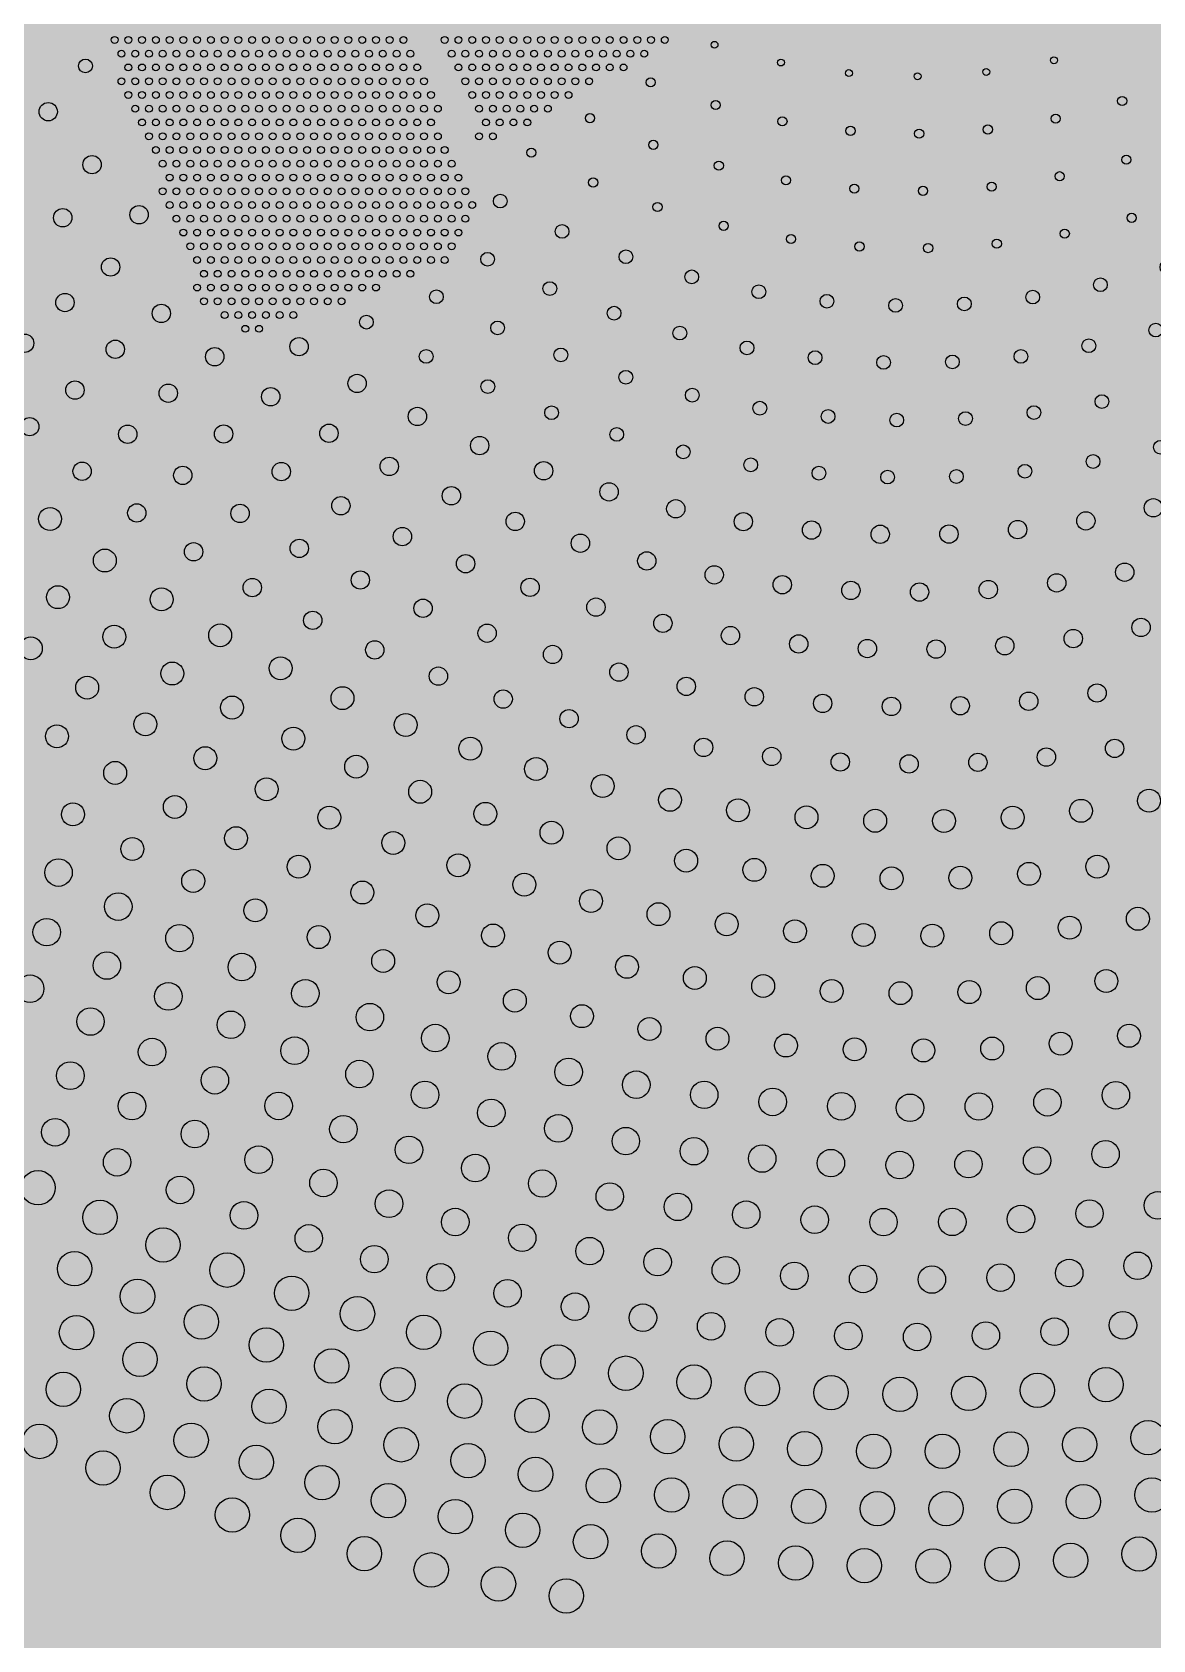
# Model space of a CAD drawing. Header units: metres. Extents: x 6 to 601, y -20 to 118.
# Drawn here: x 61.214 to 62.192, y 91.166 to 92.569 of the extents above; entities that cross this region are included whole.
import ezdxf

# ---------------------------------------------------------------- set-up
doc = ezdxf.new("R2010")
doc.units = ezdxf.units.M
doc.header["$MEASUREMENT"] = 0

# ---------------------------------------------------------------- blocks, each defined once
blk = doc.blocks.new('*U1152')
blk.add_circle((0, 0), 0.01)
blk = doc.blocks.new('*U1153')
at = {"color": 0, "linetype": 'ByBlock', "lineweight": -2, "transparency": 16777216}
for p, rotation in [((66.3017, 82.1653), 321.3418442553979), ((66.3495, 82.129), 324.197131937637), ((66.399, 82.0951), 327.0524196198754), ((66.4501, 82.0638), 329.9077073021141), ((66.5028, 82.035), 332.7629949843528), ((66.5568, 82.0089), 335.6182826665913), ((66.612, 81.9855), 338.4735703488298), ((66.6684, 81.9649), 341.3288580310684), ((66.7257, 81.9471), 344.1841457133071), ((66.7838, 81.9322), 347.039433395546), ((66.8426, 81.9202), 349.8947210777845), ((67.2604, 81.9194), 9.881734853455248), ((66.9019, 81.9111), 352.7500087600231), ((66.9616, 81.905), 355.6052964422619), ((67.0215, 81.9019), 358.4605841245007), ((67.0815, 81.9018), 1.315871806739016), ((67.1414, 81.9047), 4.171159488977735), ((67.2011, 81.9106), 7.02644717121655)]:
    blk.add_blockref('*U1152', p, dxfattribs=dict(at, rotation=rotation))
blk = doc.blocks.new('*U1148')
blk.add_circle((0, 0), 0.008)
blk = doc.blocks.new('*U1149')
at = {"color": 0, "linetype": 'ByBlock', "lineweight": -2, "transparency": 16777216}
for p, rotation in [((66.284, 82.2458), 318.158226041522), ((66.3297, 82.2069), 321.137227097485), ((66.3774, 82.1705), 324.1162281534479), ((66.4269, 82.1366), 327.0952292094108), ((66.4781, 82.1054), 330.0742302653737), ((66.5309, 82.0768), 333.0532313213367), ((66.585, 82.051), 336.0322323772997), ((66.6405, 82.0281), 339.0112334332626), ((66.697, 82.0081), 341.9902344892257), ((66.7545, 81.991), 344.9692355451886), ((66.8129, 81.9769), 347.9482366011515), ((66.8718, 81.9659), 350.9272376571144), ((66.9313, 81.958), 353.9062387130775), ((67.1709, 81.9575), 5.822242936929459), ((67.2304, 81.9651), 8.801243992892337), ((66.9911, 81.9532), 356.8852397690405), ((67.0511, 81.9515), 359.8642408250041), ((67.1111, 81.9529), 2.843241880966596)]:
    blk.add_blockref('*U1148', p, dxfattribs=dict(at, rotation=rotation))
blk = doc.blocks.new('*U1137')
blk.add_circle((0, 0), 0.008)
blk = doc.blocks.new('*U1138')
at = {"color": 0, "linetype": 'ByBlock', "lineweight": -2, "transparency": 16777216}
for p, rotation in [((66.2795, 82.3186), 315.4636443436713), ((66.3234, 82.2777), 318.5775647645634), ((66.3695, 82.2392), 321.6914851854552), ((66.4175, 82.2033), 324.8054056063472), ((66.4675, 82.1701), 327.9193260272392), ((66.5191, 82.1396), 331.0332464481314), ((66.5724, 82.112), 334.1471668690234), ((66.6271, 82.0873), 337.2610872899154), ((66.683, 82.0656), 340.3750077108073), ((66.7401, 82.047), 343.4889281316991), ((66.798, 82.0316), 346.6028485525912), ((66.8567, 82.0192), 349.7167689734833), ((67.2151, 82.0134), 8.400291498835259), ((66.916, 82.0101), 352.8306893943753), ((66.9757, 82.0043), 355.9446098152675), ((67.0357, 82.0017), 359.0585302361602), ((67.0957, 82.0023), 2.172450657051518), ((67.1555, 82.0062), 5.286371077943246)]:
    blk.add_blockref('*U1137', p, dxfattribs=dict(at, rotation=rotation))
blk = doc.blocks.new('*U1150')
blk.add_circle((0, 0), 0.008)
blk = doc.blocks.new('*U1151')
at = {"color": 0, "linetype": 'ByBlock', "lineweight": -2, "transparency": 16777216}
for p, rotation in [((66.3147, 82.3541), 315.4722963458858), ((66.3586, 82.3133), 318.7339369138296), ((66.4048, 82.275), 321.9955774817733), ((66.4531, 82.2394), 325.2572180497168), ((66.5034, 82.2066), 328.5188586176601), ((66.5554, 82.1768), 331.7804991856034), ((66.6091, 82.1499), 335.042139753547), ((66.6642, 82.1262), 338.3037803214904), ((66.7205, 82.1056), 341.5654208894341), ((66.7779, 82.0883), 344.8270614573779), ((66.8363, 82.0742), 348.0887020253215), ((67.2535, 82.0706), 10.92018600092701), ((66.8953, 82.0635), 351.3503425932652), ((66.9548, 82.0562), 354.6119831612089), ((67.1943, 82.0609), 7.658545432983378), ((67.0147, 82.0522), 357.8736237291528), ((67.0747, 82.0517), 1.13526429709624), ((67.1346, 82.0546), 4.396904865039885)]:
    blk.add_blockref('*U1150', p, dxfattribs=dict(at, rotation=rotation))
blk = doc.blocks.new('*U1174')
blk.add_circle((0, 0), 0.008)
blk = doc.blocks.new('*U1175')
at = {"color": 0, "linetype": 'ByBlock', "lineweight": -2, "transparency": 16777216}
for p, rotation in [((66.3128, 82.4281), 312.4302284460002), ((66.3545, 82.3851), 315.8543024236416), ((66.3988, 82.3446), 319.278376401283), ((66.4454, 82.3068), 322.7024503789243), ((66.4942, 82.2719), 326.1265243565657), ((66.545, 82.24), 329.5505983342072), ((66.5976, 82.2111), 332.9746723118483), ((66.6518, 82.1855), 336.3987462894895), ((66.7075, 82.1631), 339.8228202671308), ((66.7644, 82.1441), 343.2468942447719), ((66.8223, 82.1286), 346.6709682224131), ((66.8811, 82.1165), 350.0950422000544), ((67.2392, 82.1188), 10.63948606590143), ((66.9405, 82.1079), 353.5191161776956), ((67.0003, 82.1029), 356.9431901553368), ((67.0602, 82.1015), 0.3672641329768738), ((67.1202, 82.1037), 3.791338110618899), ((67.1799, 82.1095), 7.21541208826019)]:
    blk.add_blockref('*U1174', p, dxfattribs=dict(at, rotation=rotation))
blk = doc.blocks.new('*U1122')
blk.add_circle((0, 0), 0.008)
blk = doc.blocks.new('*U1123')
at = {"color": 0, "linetype": 'ByBlock', "lineweight": -2, "transparency": 16777216}
for p, rotation in [((66.5189, 82.3156), 325.8933813332081), ((66.5696, 82.2835), 329.4969154059145), ((67.5417, 82.2857), 30.75699464192241), ((66.6222, 82.2547), 333.1004494786209), ((67.4892, 82.2567), 27.15346056921602), ((66.6765, 82.2293), 336.7039835513274), ((67.435, 82.231), 23.54992649650955), ((67.3793, 82.2087), 19.94639242380318), ((66.7323, 82.2073), 340.3075176240338), ((66.7894, 82.1889), 343.9110516967401), ((67.3223, 82.1901), 16.3428583510969), ((66.8476, 82.1741), 347.5145857694463), ((67.2642, 82.175), 12.73932427839062), ((66.9065, 82.1629), 351.1181198421526), ((66.966, 82.1556), 354.721653914859), ((67.1458, 82.156), 5.532256132977938), ((67.2053, 82.1636), 9.135790205684337), ((67.0259, 82.1519), 358.3251879875652), ((67.0859, 82.1521), 1.928722060271409)]:
    blk.add_blockref('*U1122', p, dxfattribs=dict(at, rotation=rotation))
blk = doc.blocks.new('*U1154')
blk.add_circle((0, 0), 0.006)
blk = doc.blocks.new('*U1155')
at = {"color": 0, "linetype": 'ByBlock', "lineweight": -2, "transparency": 16777216}
for p, rotation in [((66.5777, 82.337), 328.2224105844752), ((67.493, 82.3154), 29.06794816739852), ((66.6298, 82.3071), 332.025256683408), ((66.6836, 82.2808), 335.8281027823407), ((67.4396, 82.288), 25.26510206846565), ((66.7392, 82.258), 339.6309488812734), ((67.3846, 82.2642), 21.46225596953293), ((66.7961, 82.239), 343.433794980206), ((67.328, 82.2441), 17.65940987060016), ((67.2703, 82.2278), 13.85656377166741), ((66.8541, 82.2238), 347.2366410791385), ((66.913, 82.2125), 351.0394871780711), ((67.2116, 82.2154), 10.05371767273475), ((66.9725, 82.2052), 354.8423332770038), ((67.0324, 82.2018), 358.6451793759368), ((67.0924, 82.2023), 2.448025474869226), ((67.1522, 82.2069), 6.250871573802094)]:
    blk.add_blockref('*U1154', p, dxfattribs=dict(at, rotation=rotation))
blk = doc.blocks.new('*U1156')
blk.add_circle((0, 0), 0.006)
blk = doc.blocks.new('*U1157')
at = {"color": 0, "linetype": 'ByBlock', "lineweight": -2, "transparency": 16777216}
for p, rotation in [((66.6387, 82.3592), 330.9159579152873), ((67.4451, 82.3464), 27.27291532029842), ((66.6921, 82.3319), 334.9414548727881), ((67.3909, 82.3208), 23.24741836279761), ((66.7473, 82.3084), 338.9669518302888), ((67.335, 82.2991), 19.22192140529681), ((66.804, 82.2889), 342.9924487877897), ((67.2777, 82.2814), 15.196424447796), ((66.862, 82.2733), 347.0179457452905), ((67.2193, 82.2677), 11.1709274902952), ((66.9209, 82.2619), 351.0434427027916), ((66.9804, 82.2547), 355.0689396602925), ((67.16, 82.2581), 7.145430532794445), ((67.0403, 82.2516), 359.0944366177936), ((67.1003, 82.2528), 3.119933575293774)]:
    blk.add_blockref('*U1156', p, dxfattribs=dict(at, rotation=rotation))
blk = doc.blocks.new('*U1158')
blk.add_circle((0, 0), 0.006)
blk = doc.blocks.new('*U1159')
at = {"color": 0, "linetype": 'ByBlock', "lineweight": -2, "transparency": 16777216}
for p, rotation in [((66.6834, 82.3919), 332.5696579955841), ((66.7377, 82.3663), 336.8454989409339), ((67.3793, 82.3703), 23.87974933978078), ((66.7937, 82.3448), 341.1213398862835), ((67.3236, 82.3481), 19.60390839443108), ((66.8511, 82.3275), 345.3971808316333), ((67.2663, 82.3301), 15.3280674490812), ((66.9097, 82.3145), 349.6730217769831), ((67.2079, 82.3164), 11.05222650373139), ((66.9691, 82.306), 353.9488627223328), ((67.0289, 82.3019), 358.2247036676825), ((67.0889, 82.3023), 2.50054461303185), ((67.1487, 82.3071), 6.776385558381644)]:
    blk.add_blockref('*U1158', p, dxfattribs=dict(at, rotation=rotation))
blk = doc.blocks.new('*U1128')
blk.add_circle((0, 0), 0.006)
blk = doc.blocks.new('*U1129')
at = {"color": 0, "linetype": 'ByBlock', "lineweight": -2, "transparency": 16777216}
for p, rotation in [((66.6945, 82.4426), 331.5420281235775), ((67.3873, 82.4293), 26.25467639388164), ((66.7484, 82.4162), 336.1014154794361), ((66.8041, 82.3941), 340.6608028352946), ((67.3325, 82.4049), 21.69528903802299), ((67.276, 82.385), 17.13590168216428), ((66.8615, 82.3765), 345.2201901911533), ((67.218, 82.3696), 12.57651432630558), ((66.92, 82.3635), 349.779577547012), ((66.9794, 82.3552), 354.3389649028708), ((67.0993, 82.3529), 3.457739614588032), ((67.159, 82.3589), 8.017126970446926), ((67.0393, 82.3516), 358.8983522587293)]:
    blk.add_blockref('*U1128', p, dxfattribs=dict(at, rotation=rotation))
blk = doc.blocks.new('*U1144')
blk.add_circle((0, 0), 0.004)
blk = doc.blocks.new('*U1145')
at = {"color": 0, "linetype": 'ByBlock', "lineweight": -2, "transparency": 16777216}
for p, rotation in [((66.7215, 82.4849), 331.832645651145), ((67.3574, 82.4703), 25.54796266728846), ((66.7755, 82.4588), 336.7158562889763), ((67.3022, 82.4468), 20.66475202945717), ((66.8316, 82.4375), 341.5990669268076), ((67.2453, 82.428), 15.78154139162604), ((66.8893, 82.421), 346.4822775646388), ((67.1869, 82.4142), 10.89833075379492), ((66.9481, 82.4095), 351.36548820247), ((67.0078, 82.403), 356.2486988403013), ((67.0677, 82.4016), 1.131909478132176), ((67.1276, 82.4054), 6.015120115963612)]:
    blk.add_blockref('*U1144', p, dxfattribs=dict(at, rotation=rotation))
blk = doc.blocks.new('*U1146')
blk.add_circle((0, 0), 0.004)
blk = doc.blocks.new('*U1147')
at = {"color": 0, "linetype": 'ByBlock', "lineweight": -2, "transparency": 16777216}
for p, rotation in [((66.7727, 82.515), 334.5415391586943), ((67.2972, 82.4985), 21.85047748370235), ((66.828, 82.4917), 339.7980878614729), ((66.8851, 82.4736), 345.0546365642514), ((67.2406, 82.4787), 16.59392878092369), ((66.9437, 82.4608), 350.3111852670302), ((67.0033, 82.4535), 355.567733969809), ((67.1231, 82.4552), 6.080831375366351), ((67.1824, 82.4643), 11.33738007814504), ((67.0632, 82.4516), 0.8242826725878657)]:
    blk.add_blockref('*U1146', p, dxfattribs=dict(at, rotation=rotation))
blk = doc.blocks.new('*U1160')
blk.add_circle((0, 0), 0.004)
blk = doc.blocks.new('*U1161')
at = {"color": 0, "linetype": 'ByBlock', "lineweight": -2, "transparency": 16777216}
for p, rotation in [((66.8257, 82.5462), 337.8131136229439), ((66.8823, 82.5264), 343.5048120310153), ((67.237, 82.53), 17.65500247944334), ((66.9406, 82.5122), 349.1965104390867), ((67.179, 82.5146), 11.96330407137198), ((67, 82.5039), 354.8882088471581), ((67.0599, 82.5015), 0.5799072552289426), ((67.1198, 82.5051), 6.271605663300615)]:
    blk.add_blockref('*U1160', p, dxfattribs=dict(at, rotation=rotation))
blk = doc.blocks.new('*U1124')
blk.add_circle((0, 0), 0.003)
blk = doc.blocks.new('*U1125')
at = {"color": 0, "linetype": 'ByBlock', "lineweight": -2, "transparency": 16777216}
for p, rotation in [((66.8814, 82.579), 341.8701038486636), ((67.1775, 82.5655), 12.89708367252302), ((66.9393, 82.5635), 348.0754998134354), ((66.9986, 82.5543), 354.2808957782074), ((67.1184, 82.5553), 6.691687707751187), ((67.0585, 82.5515), 0.4862917429780357)]:
    blk.add_blockref('*U1124', p, dxfattribs=dict(at, rotation=rotation))

msp = doc.modelspace()

# ---------------------------------------------------------------- hatches: boundary and pattern name
at = {"lineweight": 0, "true_color": 0xcd6928, "transparency": 33554534}
h = msp.add_hatch(color=32, dxfattribs=at)
h.dxf.hatch_style = 1
h.paths.add_polyline_path([(63.2861, 96.7086), (61.3671, 96.7086, 0.143152), (60.3331, 93.83), (60.3331, 91.1085), (63.2861, 91.108)])

# ---------------------------------------------------------------- linework, layer by layer
for centre, radius in [((61.2863, 92.5623), 0.003), ((61.2983, 92.5623), 0.003), ((61.3103, 92.5623), 0.003), ((61.3223, 92.5623), 0.003), ((61.3343, 92.5623), 0.003), ((61.3463, 92.5623), 0.003), ((61.3583, 92.5623), 0.003), ((61.3703, 92.5623), 0.003), ((61.3823, 92.5623), 0.003), ((61.3943, 92.5623), 0.003), ((61.4063, 92.5623), 0.003), ((61.4183, 92.5623), 0.003), ((61.4303, 92.5623), 0.003), ((61.4423, 92.5623), 0.003), ((61.4543, 92.5623), 0.003), ((61.4663, 92.5623), 0.003), ((61.4783, 92.5623), 0.003), ((61.4903, 92.5623), 0.003), ((61.5023, 92.5623), 0.003), ((61.5143, 92.5623), 0.003), ((61.5263, 92.5623), 0.003), ((61.5383, 92.5623), 0.003), ((61.5743, 92.5623), 0.003), ((61.5863, 92.5623), 0.003), ((61.5983, 92.5623), 0.003), ((61.6103, 92.5623), 0.003), ((61.6223, 92.5623), 0.003), ((61.6343, 92.5623), 0.003), ((61.6463, 92.5623), 0.003), ((61.6583, 92.5623), 0.003), ((61.6703, 92.5623), 0.003), ((61.6823, 92.5623), 0.003), ((61.6943, 92.5623), 0.003), ((61.7063, 92.5623), 0.003), ((61.7183, 92.5623), 0.003), ((61.7303, 92.5623), 0.003), ((61.7423, 92.5623), 0.003), ((61.7543, 92.5623), 0.003), ((61.7663, 92.5623), 0.003), ((61.2609, 92.5396), 0.006), ((61.2923, 92.5503), 0.003), ((61.3043, 92.5503), 0.003), ((61.3163, 92.5503), 0.003), ((61.3283, 92.5503), 0.003), ((61.3403, 92.5503), 0.003), ((61.3523, 92.5503), 0.003), ((61.3643, 92.5503), 0.003), ((61.3763, 92.5503), 0.003), ((61.3883, 92.5503), 0.003), ((61.4003, 92.5503), 0.003), ((61.4123, 92.5503), 0.003), ((61.4243, 92.5503), 0.003), ((61.4363, 92.5503), 0.003), ((61.4483, 92.5503), 0.003), ((61.4603, 92.5503), 0.003), ((61.4723, 92.5503), 0.003), ((61.4843, 92.5503), 0.003), ((61.4963, 92.5503), 0.003), ((61.5083, 92.5503), 0.003), ((61.5203, 92.5503), 0.003), ((61.5323, 92.5503), 0.003), ((61.5443, 92.5503), 0.003), ((61.5803, 92.5503), 0.003), ((61.5923, 92.5503), 0.003), ((61.6043, 92.5503), 0.003), ((61.6163, 92.5503), 0.003), ((61.6283, 92.5503), 0.003), ((61.6403, 92.5503), 0.003), ((61.6523, 92.5503), 0.003), ((61.6643, 92.5503), 0.003), ((61.6763, 92.5503), 0.003), ((61.6883, 92.5503), 0.003), ((61.7003, 92.5503), 0.003), ((61.7123, 92.5503), 0.003), ((61.7243, 92.5503), 0.003), ((61.7363, 92.5503), 0.003), ((61.7483, 92.5503), 0.003), ((61.2923, 92.5263), 0.003), ((61.2983, 92.5383), 0.003), ((61.3043, 92.5263), 0.003), ((61.3103, 92.5383), 0.003), ((61.3163, 92.5263), 0.003), ((61.3223, 92.5383), 0.003), ((61.3283, 92.5263), 0.003), ((61.3343, 92.5383), 0.003), ((61.3403, 92.5263), 0.003), ((61.3463, 92.5383), 0.003), ((61.3523, 92.5263), 0.003), ((61.3583, 92.5383), 0.003), ((61.3643, 92.5263), 0.003), ((61.3703, 92.5383), 0.003), ((61.3763, 92.5263), 0.003), ((61.3823, 92.5383), 0.003), ((61.3883, 92.5263), 0.003), ((61.3943, 92.5383), 0.003), ((61.4003, 92.5263), 0.003), ((61.4063, 92.5383), 0.003), ((61.4123, 92.5263), 0.003), ((61.4183, 92.5383), 0.003), ((61.4243, 92.5263), 0.003), ((61.4303, 92.5383), 0.003), ((61.4363, 92.5263), 0.003), ((61.4423, 92.5383), 0.003), ((61.4483, 92.5263), 0.003), ((61.4543, 92.5383), 0.003), ((61.4603, 92.5263), 0.003), ((61.4663, 92.5383), 0.003), ((61.4723, 92.5263), 0.003), ((61.4783, 92.5383), 0.003), ((61.4843, 92.5263), 0.003), ((61.4903, 92.5383), 0.003), ((61.4963, 92.5263), 0.003), ((61.5023, 92.5383), 0.003), ((61.5083, 92.5263), 0.003), ((61.5143, 92.5383), 0.003), ((61.5203, 92.5263), 0.003), ((61.5263, 92.5383), 0.003), ((61.5323, 92.5263), 0.003), ((61.5383, 92.5383), 0.003), ((61.5443, 92.5263), 0.003), ((61.5503, 92.5383), 0.003), ((61.5563, 92.5263), 0.003), ((61.5863, 92.5383), 0.003), ((61.5923, 92.5263), 0.003), ((61.5983, 92.5383), 0.003), ((61.6043, 92.5263), 0.003), ((61.6103, 92.5383), 0.003), ((61.6163, 92.5263), 0.003), ((61.6223, 92.5383), 0.003), ((61.6283, 92.5263), 0.003), ((61.6343, 92.5383), 0.003), ((61.6403, 92.5263), 0.003), ((61.6463, 92.5383), 0.003), ((61.6523, 92.5263), 0.003), ((61.6583, 92.5383), 0.003), ((61.6643, 92.5263), 0.003), ((61.6703, 92.5383), 0.003), ((61.6763, 92.5263), 0.003), ((61.6823, 92.5383), 0.003), ((61.6883, 92.5263), 0.003), ((61.6943, 92.5383), 0.003), ((61.7003, 92.5263), 0.003), ((61.7063, 92.5383), 0.003), ((61.7183, 92.5383), 0.003), ((61.7303, 92.5383), 0.003), ((61.2983, 92.5143), 0.003), ((61.3103, 92.5143), 0.003), ((61.3223, 92.5143), 0.003), ((61.3343, 92.5143), 0.003), ((61.3463, 92.5143), 0.003), ((61.3583, 92.5143), 0.003), ((61.3703, 92.5143), 0.003), ((61.3823, 92.5143), 0.003), ((61.3943, 92.5143), 0.003), ((61.4063, 92.5143), 0.003), ((61.4183, 92.5143), 0.003), ((61.4303, 92.5143), 0.003), ((61.4423, 92.5143), 0.003), ((61.4543, 92.5143), 0.003), ((61.4663, 92.5143), 0.003), ((61.4783, 92.5143), 0.003), ((61.4903, 92.5143), 0.003), ((61.5023, 92.5143), 0.003), ((61.5143, 92.5143), 0.003), ((61.5263, 92.5143), 0.003), ((61.5383, 92.5143), 0.003), ((61.5503, 92.5143), 0.003), ((61.5623, 92.5143), 0.003), ((61.5983, 92.5143), 0.003), ((61.6103, 92.5143), 0.003), ((61.6223, 92.5143), 0.003), ((61.6343, 92.5143), 0.003), ((61.6463, 92.5143), 0.003), ((61.6583, 92.5143), 0.003), ((61.6703, 92.5143), 0.003), ((61.6823, 92.5143), 0.003), ((61.2284, 92.4997), 0.008), ((61.3043, 92.5023), 0.003), ((61.3163, 92.5023), 0.003), ((61.3283, 92.5023), 0.003), ((61.3403, 92.5023), 0.003), ((61.3523, 92.5023), 0.003), ((61.3643, 92.5023), 0.003), ((61.3763, 92.5023), 0.003), ((61.3883, 92.5023), 0.003), ((61.4003, 92.5023), 0.003), ((61.4123, 92.5023), 0.003), ((61.4243, 92.5023), 0.003), ((61.4363, 92.5023), 0.003), ((61.4483, 92.5023), 0.003), ((61.4603, 92.5023), 0.003), ((61.4723, 92.5023), 0.003), ((61.4843, 92.5023), 0.003), ((61.4963, 92.5023), 0.003), ((61.5083, 92.5023), 0.003), ((61.5203, 92.5023), 0.003), ((61.5323, 92.5023), 0.003), ((61.5443, 92.5023), 0.003), ((61.5563, 92.5023), 0.003), ((61.5683, 92.5023), 0.003), ((61.6043, 92.5023), 0.003), ((61.6163, 92.5023), 0.003), ((61.6283, 92.5023), 0.003), ((61.6403, 92.5023), 0.003), ((61.6523, 92.5023), 0.003), ((61.6643, 92.5023), 0.003), ((61.3103, 92.4903), 0.003), ((61.3223, 92.4903), 0.003), ((61.3343, 92.4903), 0.003), ((61.3463, 92.4903), 0.003), ((61.3583, 92.4903), 0.003), ((61.3703, 92.4903), 0.003), ((61.3823, 92.4903), 0.003), ((61.3943, 92.4903), 0.003), ((61.4063, 92.4903), 0.003), ((61.4183, 92.4903), 0.003), ((61.4303, 92.4903), 0.003), ((61.4423, 92.4903), 0.003), ((61.4543, 92.4903), 0.003), ((61.4663, 92.4903), 0.003), ((61.4783, 92.4903), 0.003), ((61.4903, 92.4903), 0.003), ((61.5023, 92.4903), 0.003), ((61.5143, 92.4903), 0.003), ((61.5263, 92.4903), 0.003), ((61.5383, 92.4903), 0.003), ((61.5503, 92.4903), 0.003), ((61.5623, 92.4903), 0.003), ((61.6103, 92.4903), 0.003), ((61.6223, 92.4903), 0.003), ((61.6343, 92.4903), 0.003), ((61.6463, 92.4903), 0.003), ((61.3163, 92.4783), 0.003), ((61.3283, 92.4783), 0.003), ((61.3403, 92.4783), 0.003), ((61.3523, 92.4783), 0.003), ((61.3643, 92.4783), 0.003), ((61.3763, 92.4783), 0.003), ((61.3883, 92.4783), 0.003), ((61.4003, 92.4783), 0.003), ((61.4123, 92.4783), 0.003), ((61.4243, 92.4783), 0.003), ((61.4363, 92.4783), 0.003), ((61.4483, 92.4783), 0.003), ((61.4603, 92.4783), 0.003), ((61.4723, 92.4783), 0.003), ((61.4843, 92.4783), 0.003), ((61.4963, 92.4783), 0.003), ((61.5083, 92.4783), 0.003), ((61.5203, 92.4783), 0.003), ((61.5323, 92.4783), 0.003), ((61.5443, 92.4783), 0.003), ((61.5563, 92.4783), 0.003), ((61.5683, 92.4783), 0.003), ((61.6043, 92.4783), 0.003), ((61.6163, 92.4783), 0.003), ((61.2667, 92.4535), 0.008), ((61.3223, 92.4663), 0.003), ((61.3343, 92.4663), 0.003), ((61.3463, 92.4663), 0.003), ((61.3583, 92.4663), 0.003), ((61.3703, 92.4663), 0.003), ((61.3823, 92.4663), 0.003), ((61.3943, 92.4663), 0.003), ((61.4063, 92.4663), 0.003), ((61.4183, 92.4663), 0.003), ((61.4303, 92.4663), 0.003), ((61.4423, 92.4663), 0.003), ((61.4543, 92.4663), 0.003), ((61.4663, 92.4663), 0.003), ((61.4783, 92.4663), 0.003), ((61.4903, 92.4663), 0.003), ((61.5023, 92.4663), 0.003), ((61.5143, 92.4663), 0.003), ((61.5263, 92.4663), 0.003), ((61.5383, 92.4663), 0.003), ((61.5503, 92.4663), 0.003), ((61.5623, 92.4663), 0.003), ((61.5743, 92.4663), 0.003), ((61.3283, 92.4543), 0.003), ((61.3343, 92.4423), 0.003), ((61.3403, 92.4543), 0.003), ((61.3463, 92.4423), 0.003), ((61.3523, 92.4543), 0.003), ((61.3583, 92.4423), 0.003), ((61.3643, 92.4543), 0.003), ((61.3703, 92.4423), 0.003), ((61.3763, 92.4543), 0.003), ((61.3823, 92.4423), 0.003), ((61.3883, 92.4543), 0.003), ((61.3943, 92.4423), 0.003), ((61.4003, 92.4543), 0.003), ((61.4063, 92.4423), 0.003), ((61.4123, 92.4543), 0.003), ((61.4183, 92.4423), 0.003), ((61.4243, 92.4543), 0.003), ((61.4303, 92.4423), 0.003), ((61.4363, 92.4543), 0.003), ((61.4423, 92.4423), 0.003), ((61.4483, 92.4543), 0.003), ((61.4543, 92.4423), 0.003), ((61.4603, 92.4543), 0.003), ((61.4663, 92.4423), 0.003), ((61.4723, 92.4543), 0.003), ((61.4783, 92.4423), 0.003), ((61.4843, 92.4543), 0.003), ((61.4903, 92.4423), 0.003), ((61.4963, 92.4543), 0.003), ((61.5023, 92.4423), 0.003), ((61.5083, 92.4543), 0.003), ((61.5143, 92.4423), 0.003), ((61.5203, 92.4543), 0.003), ((61.5263, 92.4423), 0.003), ((61.5323, 92.4543), 0.003), ((61.5383, 92.4423), 0.003), ((61.5443, 92.4543), 0.003), ((61.5503, 92.4423), 0.003), ((61.5563, 92.4543), 0.003), ((61.5623, 92.4423), 0.003), ((61.5683, 92.4543), 0.003), ((61.5743, 92.4423), 0.003), ((61.5803, 92.4543), 0.003), ((61.5863, 92.4423), 0.003), ((61.3283, 92.4303), 0.003), ((61.3403, 92.4303), 0.003), ((61.3523, 92.4303), 0.003), ((61.3643, 92.4303), 0.003), ((61.3763, 92.4303), 0.003), ((61.3883, 92.4303), 0.003), ((61.4003, 92.4303), 0.003), ((61.4123, 92.4303), 0.003), ((61.4243, 92.4303), 0.003), ((61.4363, 92.4303), 0.003), ((61.4483, 92.4303), 0.003), ((61.4603, 92.4303), 0.003), ((61.4723, 92.4303), 0.003), ((61.4843, 92.4303), 0.003), ((61.4963, 92.4303), 0.003), ((61.5083, 92.4303), 0.003), ((61.5203, 92.4303), 0.003), ((61.5323, 92.4303), 0.003), ((61.5443, 92.4303), 0.003), ((61.5563, 92.4303), 0.003), ((61.5683, 92.4303), 0.003), ((61.5803, 92.4303), 0.003), ((61.5923, 92.4303), 0.003), ((61.3077, 92.4098), 0.008), ((61.3343, 92.4183), 0.003), ((61.3463, 92.4183), 0.003), ((61.3583, 92.4183), 0.003), ((61.3703, 92.4183), 0.003), ((61.3823, 92.4183), 0.003), ((61.3943, 92.4183), 0.003), ((61.4063, 92.4183), 0.003), ((61.4183, 92.4183), 0.003), ((61.4303, 92.4183), 0.003), ((61.4423, 92.4183), 0.003), ((61.4543, 92.4183), 0.003), ((61.4663, 92.4183), 0.003), ((61.4783, 92.4183), 0.003), ((61.4903, 92.4183), 0.003), ((61.5023, 92.4183), 0.003), ((61.5143, 92.4183), 0.003), ((61.5263, 92.4183), 0.003), ((61.5383, 92.4183), 0.003), ((61.5503, 92.4183), 0.003), ((61.5623, 92.4183), 0.003), ((61.5743, 92.4183), 0.003), ((61.5863, 92.4183), 0.003), ((61.5983, 92.4183), 0.003), ((61.3403, 92.4063), 0.003), ((61.3523, 92.4063), 0.003), ((61.3643, 92.4063), 0.003), ((61.3763, 92.4063), 0.003), ((61.3883, 92.4063), 0.003), ((61.4003, 92.4063), 0.003), ((61.4123, 92.4063), 0.003), ((61.4243, 92.4063), 0.003), ((61.4363, 92.4063), 0.003), ((61.4483, 92.4063), 0.003), ((61.4603, 92.4063), 0.003), ((61.4723, 92.4063), 0.003), ((61.4843, 92.4063), 0.003), ((61.4963, 92.4063), 0.003), ((61.5083, 92.4063), 0.003), ((61.5203, 92.4063), 0.003), ((61.5323, 92.4063), 0.003), ((61.5443, 92.4063), 0.003), ((61.5563, 92.4063), 0.003), ((61.5683, 92.4063), 0.003), ((61.5803, 92.4063), 0.003), ((61.5923, 92.4063), 0.003), ((61.3463, 92.3943), 0.003), ((61.3583, 92.3943), 0.003), ((61.3703, 92.3943), 0.003), ((61.3823, 92.3943), 0.003), ((61.3943, 92.3943), 0.003), ((61.4063, 92.3943), 0.003), ((61.4183, 92.3943), 0.003), ((61.4303, 92.3943), 0.003), ((61.4423, 92.3943), 0.003), ((61.4543, 92.3943), 0.003), ((61.4663, 92.3943), 0.003), ((61.4783, 92.3943), 0.003), ((61.4903, 92.3943), 0.003), ((61.5023, 92.3943), 0.003), ((61.5143, 92.3943), 0.003), ((61.5263, 92.3943), 0.003), ((61.5383, 92.3943), 0.003), ((61.5503, 92.3943), 0.003), ((61.5623, 92.3943), 0.003), ((61.5743, 92.3943), 0.003), ((61.5863, 92.3943), 0.003), ((61.3523, 92.3823), 0.003), ((61.3643, 92.3823), 0.003), ((61.3763, 92.3823), 0.003), ((61.3883, 92.3823), 0.003), ((61.4003, 92.3823), 0.003), ((61.4123, 92.3823), 0.003), ((61.4243, 92.3823), 0.003), ((61.4363, 92.3823), 0.003), ((61.4483, 92.3823), 0.003), ((61.4603, 92.3823), 0.003), ((61.4723, 92.3823), 0.003), ((61.4843, 92.3823), 0.003), ((61.4963, 92.3823), 0.003), ((61.5083, 92.3823), 0.003), ((61.5203, 92.3823), 0.003), ((61.5323, 92.3823), 0.003), ((61.5443, 92.3823), 0.003), ((61.5563, 92.3823), 0.003), ((61.5683, 92.3823), 0.003), ((61.5803, 92.3823), 0.003), ((61.3583, 92.3703), 0.003), ((61.3643, 92.3583), 0.003), ((61.3703, 92.3703), 0.003), ((61.3763, 92.3583), 0.003), ((61.3823, 92.3703), 0.003), ((61.3883, 92.3583), 0.003), ((61.3943, 92.3703), 0.003), ((61.4003, 92.3583), 0.003), ((61.4063, 92.3703), 0.003), ((61.4123, 92.3583), 0.003), ((61.4183, 92.3703), 0.003), ((61.4243, 92.3583), 0.003), ((61.4303, 92.3703), 0.003), ((61.4363, 92.3583), 0.003), ((61.4423, 92.3703), 0.003), ((61.4483, 92.3583), 0.003), ((61.4543, 92.3703), 0.003), ((61.4603, 92.3583), 0.003), ((61.4663, 92.3703), 0.003), ((61.4723, 92.3583), 0.003), ((61.4783, 92.3703), 0.003), ((61.4843, 92.3583), 0.003), ((61.4903, 92.3703), 0.003), ((61.4963, 92.3583), 0.003), ((61.5023, 92.3703), 0.003), ((61.5083, 92.3583), 0.003), ((61.5143, 92.3703), 0.003), ((61.5203, 92.3583), 0.003), ((61.5263, 92.3703), 0.003), ((61.5323, 92.3583), 0.003), ((61.5383, 92.3703), 0.003), ((61.5443, 92.3583), 0.003), ((61.5503, 92.3703), 0.003), ((61.5623, 92.3703), 0.003), ((61.5743, 92.3703), 0.003), ((61.3583, 92.3463), 0.003), ((61.3703, 92.3463), 0.003), ((61.3823, 92.3463), 0.003), ((61.3943, 92.3463), 0.003), ((61.4063, 92.3463), 0.003), ((61.4183, 92.3463), 0.003), ((61.4303, 92.3463), 0.003), ((61.4423, 92.3463), 0.003), ((61.4543, 92.3463), 0.003), ((61.4663, 92.3463), 0.003), ((61.4783, 92.3463), 0.003), ((61.4903, 92.3463), 0.003), ((61.5023, 92.3463), 0.003), ((61.5143, 92.3463), 0.003), ((61.3643, 92.3343), 0.003), ((61.3763, 92.3343), 0.003), ((61.3883, 92.3343), 0.003), ((61.4003, 92.3343), 0.003), ((61.4123, 92.3343), 0.003), ((61.4243, 92.3343), 0.003), ((61.4363, 92.3343), 0.003), ((61.4483, 92.3343), 0.003), ((61.4603, 92.3343), 0.003), ((61.4723, 92.3343), 0.003), ((61.4843, 92.3343), 0.003), ((61.3823, 92.3223), 0.003), ((61.3943, 92.3223), 0.003), ((61.4063, 92.3223), 0.003), ((61.4183, 92.3223), 0.003), ((61.4303, 92.3223), 0.003), ((61.4423, 92.3223), 0.003), ((61.4003, 92.3103), 0.003), ((61.4123, 92.3103), 0.003), ((61.2369, 92.0761), 0.01), ((61.2132, 92.0314), 0.01), ((61.286, 92.0416), 0.01), ((61.3366, 92.0095), 0.01), ((61.2624, 91.9972), 0.01), ((61.3888, 91.9798), 0.01), ((61.3132, 91.9652), 0.01), ((61.236, 91.9547), 0.01), ((61.4423, 91.9527), 0.01), ((61.3654, 91.9356), 0.01), ((61.2868, 91.9228), 0.01), ((61.4971, 91.9282), 0.01), ((61.4189, 91.9085), 0.01), ((61.5529, 91.9063), 0.01), ((61.3389, 91.8931), 0.01), ((61.25, 91.8866), 0.01), ((61.4736, 91.8838), 0.01), ((61.6098, 91.8871), 0.01), ((61.3923, 91.8658), 0.01), ((61.5294, 91.8617), 0.01), ((61.6675, 91.8707), 0.01), ((61.3018, 91.8564), 0.01), ((61.7259, 91.857), 0.01), ((61.7849, 91.8462), 0.01), ((61.2374, 91.8358), 0.012), ((61.4469, 91.8409), 0.01), ((61.5861, 91.8422), 0.01), ((61.8444, 91.8382), 0.01), ((61.9041, 91.833), 0.01), ((62.084, 91.8347), 0.01), ((62.1436, 91.841), 0.01), ((61.3549, 91.8285), 0.01), ((61.5025, 91.8184), 0.01), ((61.6437, 91.8253), 0.01), ((61.9641, 91.8307), 0.01), ((62.0241, 91.8313), 0.01), ((61.2895, 91.8061), 0.012), ((61.7019, 91.811), 0.01), ((61.4091, 91.8028), 0.01), ((61.5591, 91.7984), 0.01), ((61.7608, 91.7995), 0.01), ((61.8202, 91.7907), 0.01), ((62.179, 91.7955), 0.01), ((61.2271, 91.7838), 0.012), ((61.3429, 91.7786), 0.012), ((61.4644, 91.7795), 0.01), ((61.6165, 91.7809), 0.01), ((61.8798, 91.7846), 0.01), ((61.9397, 91.7813), 0.01), ((61.9997, 91.7807), 0.01), ((62.0597, 91.7829), 0.01), ((62.1195, 91.7878), 0.01), ((61.6746, 91.766), 0.01), ((61.2796, 91.7547), 0.012), ((61.3973, 91.7534), 0.012), ((61.5206, 91.7586), 0.01), ((61.7333, 91.7536), 0.01), ((61.2126, 91.7345), 0.012), ((61.5777, 91.7401), 0.01), ((61.7925, 91.7439), 0.01), ((61.8521, 91.7368), 0.01), ((62.0917, 91.735), 0.01), ((62.1514, 91.7412), 0.01), ((61.3332, 91.7278), 0.012), ((61.4527, 91.7304), 0.012), ((61.6355, 91.724), 0.01), ((61.9119, 91.7324), 0.01), ((61.9719, 91.7306), 0.01), ((62.0319, 91.7315), 0.01), ((61.2653, 91.7058), 0.012), ((61.509, 91.7097), 0.012), ((61.694, 91.7105), 0.01), ((61.3878, 91.703), 0.012), ((61.5661, 91.6914), 0.012), ((61.7529, 91.6994), 0.01), ((62.1713, 91.6934), 0.01), ((61.319, 91.6792), 0.012), ((61.4434, 91.6804), 0.012), ((61.624, 91.6754), 0.012), ((61.8123, 91.6909), 0.01), ((61.872, 91.6849), 0.01), ((61.9319, 91.6815), 0.01), ((61.9919, 91.6806), 0.01), ((62.0519, 91.6823), 0.01), ((62.1117, 91.6866), 0.01), ((61.6824, 91.6618), 0.012), ((61.2477, 91.6586), 0.012), ((61.3738, 91.6546), 0.012), ((61.4999, 91.66), 0.012), ((61.7414, 91.6507), 0.012), ((61.5571, 91.6419), 0.012), ((61.8007, 91.6419), 0.012), ((61.8604, 91.6357), 0.012), ((62.1001, 91.6354), 0.012), ((62.1598, 91.6415), 0.012), ((61.3015, 91.6321), 0.012), ((61.4294, 91.6322), 0.012), ((61.6149, 91.6261), 0.012), ((61.9203, 91.6319), 0.012), ((61.9802, 91.6306), 0.012), ((62.0402, 91.6317), 0.012), ((61.2345, 91.6092), 0.012), ((61.3563, 91.6077), 0.012), ((61.4859, 91.6119), 0.012), ((61.6734, 91.6126), 0.012), ((61.5431, 91.5939), 0.012), ((61.7323, 91.6015), 0.012), ((61.7917, 91.5927), 0.012), ((61.2885, 91.583), 0.012), ((61.412, 91.5853), 0.012), ((61.601, 91.578), 0.012), ((61.8513, 91.5863), 0.012), ((61.9112, 91.5823), 0.012), ((61.9712, 91.5806), 0.012), ((62.0312, 91.5814), 0.012), ((62.0911, 91.5845), 0.012), ((62.1508, 91.5901), 0.012), ((61.2195, 91.5608), 0.015), ((61.4685, 91.565), 0.012), ((61.6594, 91.5645), 0.012), ((61.3434, 91.5589), 0.012), ((61.7183, 91.5531), 0.012), ((61.2736, 91.5349), 0.015), ((61.3992, 91.5367), 0.012), ((61.5257, 91.5469), 0.012), ((61.7777, 91.5441), 0.012), ((61.8373, 91.5373), 0.012), ((62.1368, 91.5383), 0.012), ((62.1964, 91.5454), 0.012), ((61.5835, 91.5309), 0.012), ((61.8971, 91.5329), 0.012), ((61.9571, 91.5308), 0.012), ((62.0171, 91.531), 0.012), ((62.077, 91.5335), 0.012), ((61.3286, 91.5109), 0.015), ((61.4557, 91.5166), 0.012), ((61.6419, 91.5171), 0.012), ((61.2514, 91.4901), 0.015), ((61.5129, 91.4985), 0.012), ((61.7007, 91.5055), 0.012), ((61.76, 91.496), 0.012), ((61.3844, 91.4889), 0.015), ((61.5707, 91.4826), 0.012), ((61.8195, 91.4888), 0.012), ((61.8793, 91.4839), 0.012), ((61.9393, 91.4812), 0.012), ((61.9993, 91.4807), 0.012), ((62.0592, 91.4824), 0.012), ((62.1191, 91.4864), 0.012), ((62.1788, 91.4927), 0.012), ((61.3063, 91.466), 0.015), ((61.4409, 91.4688), 0.015), ((61.6291, 91.4687), 0.012), ((61.4982, 91.4508), 0.015), ((61.688, 91.457), 0.012), ((61.2531, 91.4344), 0.015), ((61.3621, 91.4438), 0.015), ((61.556, 91.4347), 0.015), ((61.7472, 91.4474), 0.012), ((61.8067, 91.4399), 0.012), ((62.166, 91.4408), 0.012), ((61.4186, 91.4236), 0.015), ((61.6143, 91.4208), 0.015), ((61.8665, 91.4346), 0.012), ((61.9264, 91.4315), 0.012), ((61.9864, 91.4306), 0.012), ((62.0464, 91.4318), 0.012), ((62.1063, 91.4352), 0.012), ((61.3084, 91.4111), 0.015), ((61.6731, 91.4088), 0.015), ((61.4757, 91.4053), 0.015), ((61.7323, 91.399), 0.015), ((61.2416, 91.3849), 0.015), ((61.3644, 91.3896), 0.015), ((61.5334, 91.3889), 0.015), ((61.7918, 91.3912), 0.015), ((61.8515, 91.3856), 0.015), ((61.9114, 91.382), 0.015), ((61.9714, 91.3806), 0.015), ((62.0314, 91.3813), 0.015), ((62.0913, 91.3841), 0.015), ((62.1511, 91.389), 0.015), ((61.4211, 91.37), 0.015), ((61.5917, 91.3746), 0.015), ((61.297, 91.3618), 0.015), ((61.4785, 91.3523), 0.015), ((61.6504, 91.3622), 0.015), ((61.7095, 91.3519), 0.015), ((61.2209, 91.3394), 0.015), ((61.3531, 91.3405), 0.015), ((61.5363, 91.3365), 0.015), ((61.7689, 91.3436), 0.015), ((61.8286, 91.3373), 0.015), ((62.1282, 91.3367), 0.015), ((62.1879, 91.3427), 0.015), ((61.5947, 91.3227), 0.015), ((61.8884, 91.3331), 0.015), ((61.9484, 91.3309), 0.015), ((62.0084, 91.3308), 0.015), ((62.0684, 91.3327), 0.015), ((61.2763, 91.3163), 0.015), ((61.4099, 91.3211), 0.015), ((61.6535, 91.3108), 0.015), ((61.3323, 91.2949), 0.015), ((61.4673, 91.3035), 0.015), ((61.7127, 91.3008), 0.015), ((61.5251, 91.2878), 0.015), ((61.7722, 91.2928), 0.015), ((61.8318, 91.2869), 0.015), ((61.8917, 91.2828), 0.015), ((61.9517, 91.2808), 0.015), ((62.0117, 91.2808), 0.015), ((62.0716, 91.2828), 0.015), ((62.1315, 91.2868), 0.015), ((62.1912, 91.2927), 0.015), ((61.389, 91.2753), 0.015), ((61.5835, 91.2739), 0.015), ((61.4463, 91.2575), 0.015), ((61.6423, 91.262), 0.015), ((61.7015, 91.2519), 0.015), ((61.5042, 91.2415), 0.015), ((61.7609, 91.2438), 0.015), ((61.8206, 91.2376), 0.015), ((62.18, 91.2412), 0.015), ((61.5625, 91.2274), 0.015), ((61.8804, 91.2334), 0.015), ((61.9404, 91.2311), 0.015), ((62.0004, 91.2307), 0.015), ((62.0604, 91.2322), 0.015), ((62.1203, 91.2357), 0.015), ((61.6212, 91.2151), 0.015), ((61.6803, 91.2047), 0.015)]:
    msp.add_circle(centre, radius)

# ---------------------------------------------------------------- block references
for name in ['*U1153', '*U1149', '*U1138', '*U1151', '*U1175', '*U1125', '*U1161', '*U1147', '*U1145', '*U1129', '*U1159', '*U1157', '*U1155', '*U1123']:
    msp.add_blockref(name, (-5.0717, 9.9791))

doc.saveas('drawing.dxf')
